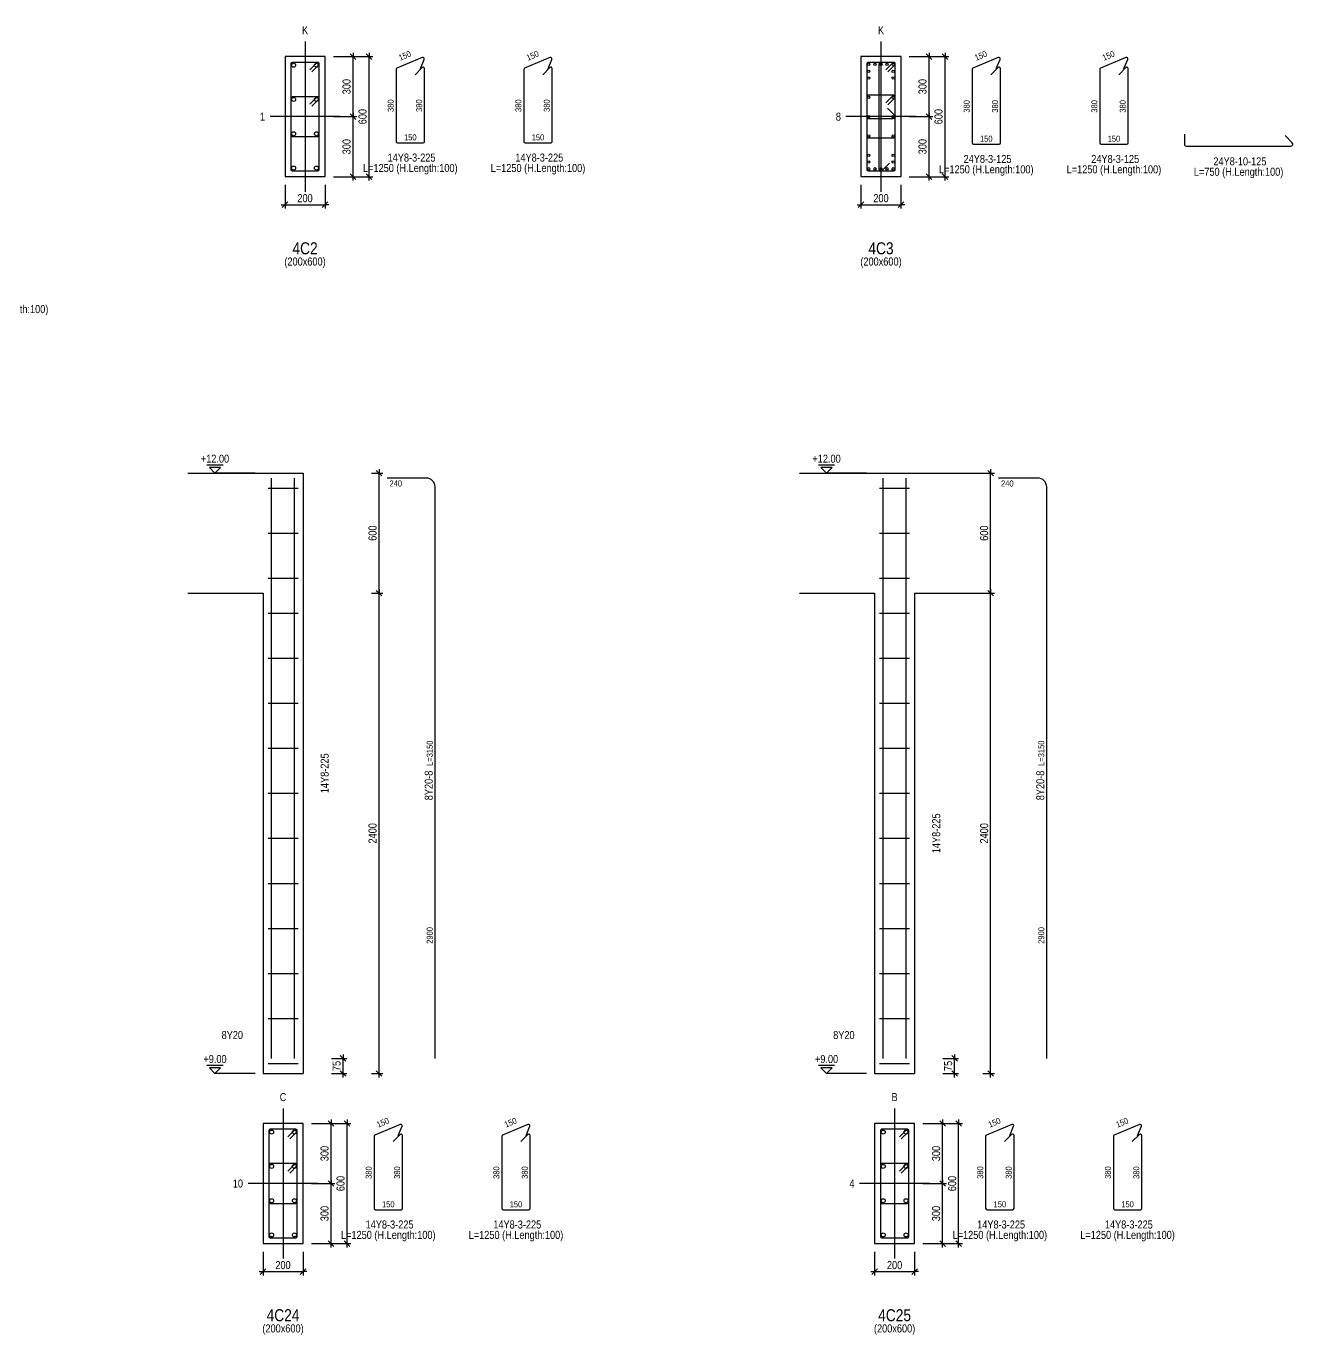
# Model space of a CAD drawing. Extents: x 0 to 206258, y -403073 to 0.
# Drawn here: x 76581 to 92407, y -155774 to -139426 of the extents above; entities that cross this region are included whole.
import ezdxf
from ezdxf.enums import TextEntityAlignment as Align
from ezdxf.lldxf.tags import DXFTag

# ---------------------------------------------------------------- set-up
doc = ezdxf.new("R2010")
doc.units = 0
doc.header["$LTSCALE"] = 1000
for name, color, linetype in [('Axis Line(Dir 1)', 8, 'CENTER2'), ('Axis Line(Dir 2)', 150, 'CENTER2'), ('Column Line(D)', 1, 'Continuous'), ('Dimension Line', 5, 'Continuous'), ('Dimension Text', 5, 'Continuous'), ('Link Line', 3, 'Continuous'), ('Rebar Label', 6, 'Continuous'), ('Rebar Length Text', 8, 'Continuous'), ('Rebar Line', 7, 'Continuous'), ('Top Rebar Label', 6, 'Continuous'), ('Top Rebar Length Text', 8, 'Continuous'), ('Top Rebar Line', 7, 'Continuous')]:
    doc.layers.add(name, color=color, linetype=linetype)
for name, color, linetype, true_color in [('Column Label(D)', 12, 'Continuous', 0xbd0000), ('Column Size Label (D)', 94, 'Continuous', 0x008100), ('Level Mark Line', 253, 'Continuous', 0x828282), ('Level Mark Text', 253, 'Continuous', 0x828282), ('Link Label', 94, 'Continuous', 0x008100), ('Link Length Text', 94, 'Continuous', 0x008100)]:
    doc.layers.add(name, color=color, linetype=linetype, true_color=true_color)
doc.styles.add('Column Label(D)', font='ARIALN.TTF', dxfattribs={"height": 150})
doc.styles.add('Column Size Label (D)', font='ARIALN.TTF', dxfattribs={"height": 100})
doc.styles.add('Dimension Text', font='ARIALN.TTF', dxfattribs={"height": 100})
doc.styles.add('Level Mark Text', font='ARIALN.TTF', dxfattribs={"height": 100})
doc.styles.add('Link Label', font='ARIALN.TTF', dxfattribs={"height": 100})
doc.styles.add('Link Length Text', font='ARIALN.TTF', dxfattribs={"height": 100})
doc.styles.add('Rebar Label', font='ARIALN.TTF', dxfattribs={"height": 100})
doc.styles.add('Rebar Length Text', font='ARIALN.TTF', dxfattribs={"height": 75})
doc.styles.add('Top Rebar Label', font='ARIALN.TTF', dxfattribs={"height": 100})
doc.styles.add('Top Rebar Length Text', font='ARIALN.TTF', dxfattribs={"height": 75})
tags = doc.linetypes.add('CENTER2', pattern=[1.125, 0.75, -0.125, 0.125, -0.125]).pattern_tags.tags
tags[10:11] = [DXFTag(74, 4), DXFTag(75, 0), DXFTag(340, '0'), DXFTag(46, 0.0), DXFTag(50, 0.0), DXFTag(44, 0.0), DXFTag(45, 0.0)]
tags[8:9] = [DXFTag(74, 4), DXFTag(75, 0), DXFTag(340, '0'), DXFTag(46, 0.0), DXFTag(50, 0.0), DXFTag(44, 0.0), DXFTag(45, 0.0)]
tags[6:7] = [DXFTag(74, 4), DXFTag(75, 0), DXFTag(340, '0'), DXFTag(46, 0.0), DXFTag(50, 0.0), DXFTag(44, 0.0), DXFTag(45, 0.0)]
tags[4:5] = [DXFTag(74, 4), DXFTag(75, 0), DXFTag(340, '0'), DXFTag(46, 0.0), DXFTag(50, 0.0), DXFTag(44, 0.0), DXFTag(45, 0.0)]
doc.dimstyles.new('COLUMNELV', dxfattribs={"dimtxt": 100, "dimasz": 30, "dimexe": 48.3, "dimexo": 103.5, "dimgap": 30, "dimtad": 1, "dimtoh": 1, "dimdec": 1, "dimlfac": 0.4, "dimdsep": 46, "dimtxsty": 'Dimension Text', "dimblk": 'PCDIM_TICK', "dimcen": 0.09, "dimclrd": 5, "dimclre": 5, "dimclrt": 5, "dimadec": 1, "dimazin": 0, "dimtp": 1, "dimtm": 1, "dimtfac": 1, "dimtdec": 4, "dimtofl": 0, "dimtmove": 0, "dimatfit": 3, "dimfxl": 1, "dimtolj": 1, "dimtzin": 0, "dimarcsym": 0})

# ---------------------------------------------------------------- blocks, each defined once
blk = doc.blocks.new('PCDIM_TICK')
at = {"layer": 'Dimension Line', "color": 0, "transparency": 33554687}
for p, q in [((1.15, 1.15), (-1.15, -1.15)), ((1.61, 0), (0, 0))]:
    blk.add_line(p, q, dxfattribs=at)
blk = doc.blocks.new('*U2352')
at = {"layer": 'Dimension Line', "color": 5, "true_color": 0x0000ff, "transparency": 16777216}
for p, q in [((79815, -141409), (79815, -141704)), ((80315, -141409), (80315, -141704)), ((79815, -141656), (80315, -141656))]:
    blk.add_line(p, q, dxfattribs=at)
at = {"layer": 'Dimension Line', "color": 5, "true_color": 0x0000ff, "transparency": 16777216, "xscale": 30, "yscale": 30, "rotation": 180.0000000000004}
blk.add_blockref('PCDIM_TICK', (79815, -141656), dxfattribs=at)
at = {"layer": 'Dimension Line', "color": 5, "true_color": 0x0000ff, "transparency": 16777216, "xscale": 30, "yscale": 30}
blk.add_blockref('PCDIM_TICK', (80315, -141656), dxfattribs=at)
at = {"layer": 'Dimension Line', "color": 5, "true_color": 0x0000ff, "transparency": 16777216, "insert": (80065, -141626), "char_height": 100, "width": 182.77, "attachment_point": 8, "style": 'Dimension Text'}
blk.add_mtext('200', dxfattribs=at)
blk = doc.blocks.new('*U2353')
at = {"layer": 'Dimension Line', "color": 5, "true_color": 0x0000ff, "transparency": 16777216}
for p, q in [((80419, -140556), (80714, -140556)), ((80665, -141306), (80665, -140556)), ((80419, -141306), (80714, -141306))]:
    blk.add_line(p, q, dxfattribs=at)
at = {"layer": 'Dimension Line', "color": 5, "true_color": 0x0000ff, "transparency": 16777216, "xscale": 30, "yscale": 30}
for p, rotation in [((80665, -140556), 89.99999999999447), ((80665, -141306), 269.9999999999834)]:
    blk.add_blockref('PCDIM_TICK', p, dxfattribs=dict(at, rotation=rotation))
at = {"layer": 'Dimension Line', "color": 5, "true_color": 0x0000ff, "transparency": 16777216, "insert": (80635, -140931), "char_height": 100, "width": 181.5, "attachment_point": 8, "rotation": 90, "style": 'Dimension Text'}
blk.add_mtext('300', dxfattribs=at)
blk = doc.blocks.new('*U2354')
at = {"layer": 'Dimension Line', "color": 5, "true_color": 0x0000ff, "transparency": 16777216}
for p, q in [((80419, -139806), (80714, -139806)), ((80665, -140556), (80665, -139806)), ((80419, -140556), (80714, -140556))]:
    blk.add_line(p, q, dxfattribs=at)
at = {"layer": 'Dimension Line', "color": 5, "true_color": 0x0000ff, "transparency": 16777216, "xscale": 30, "yscale": 30}
for p, rotation in [((80665, -139806), 89.99999999999447), ((80665, -140556), 269.9999999999834)]:
    blk.add_blockref('PCDIM_TICK', p, dxfattribs=dict(at, rotation=rotation))
at = {"layer": 'Dimension Line', "color": 5, "true_color": 0x0000ff, "transparency": 16777216, "insert": (80635, -140181), "char_height": 100, "width": 181.5, "attachment_point": 8, "rotation": 90, "style": 'Dimension Text'}
blk.add_mtext('300', dxfattribs=at)
blk = doc.blocks.new('*U2355')
at = {"layer": 'Dimension Line', "color": 5, "true_color": 0x0000ff, "transparency": 16777216}
for p, q in [((80419, -139806), (80914, -139806)), ((80865, -141306), (80865, -139806)), ((80419, -141306), (80914, -141306))]:
    blk.add_line(p, q, dxfattribs=at)
at = {"layer": 'Dimension Line', "color": 5, "true_color": 0x0000ff, "transparency": 16777216, "xscale": 30, "yscale": 30}
for p, rotation in [((80865, -139806), 89.99999999999447), ((80865, -141306), 269.9999999999834)]:
    blk.add_blockref('PCDIM_TICK', p, dxfattribs=dict(at, rotation=rotation))
at = {"layer": 'Dimension Line', "color": 5, "true_color": 0x0000ff, "transparency": 16777216, "insert": (80835, -140556), "char_height": 100, "width": 181.97, "attachment_point": 8, "rotation": 90, "style": 'Dimension Text'}
blk.add_mtext('600', dxfattribs=at)
blk = doc.blocks.new('*U2359')
at = {"layer": 'Dimension Line', "color": 5, "true_color": 0x0000ff, "transparency": 16777216}
for p, q in [((87011, -141409), (87011, -141704)), ((87511, -141409), (87511, -141704)), ((87011, -141656), (87511, -141656))]:
    blk.add_line(p, q, dxfattribs=at)
at = {"layer": 'Dimension Line', "color": 5, "true_color": 0x0000ff, "transparency": 16777216, "xscale": 30, "yscale": 30, "rotation": 180.0000000000004}
blk.add_blockref('PCDIM_TICK', (87011, -141656), dxfattribs=at)
at = {"layer": 'Dimension Line', "color": 5, "true_color": 0x0000ff, "transparency": 16777216, "xscale": 30, "yscale": 30}
blk.add_blockref('PCDIM_TICK', (87511, -141656), dxfattribs=at)
at = {"layer": 'Dimension Line', "color": 5, "true_color": 0x0000ff, "transparency": 16777216, "insert": (87261, -141626), "char_height": 100, "width": 182.77, "attachment_point": 8, "style": 'Dimension Text'}
blk.add_mtext('200', dxfattribs=at)
blk = doc.blocks.new('*U2360')
at = {"layer": 'Dimension Line', "color": 5, "true_color": 0x0000ff, "transparency": 16777216}
for p, q in [((87615, -140556), (87909, -140556)), ((87861, -141306), (87861, -140556)), ((87615, -141306), (87909, -141306))]:
    blk.add_line(p, q, dxfattribs=at)
at = {"layer": 'Dimension Line', "color": 5, "true_color": 0x0000ff, "transparency": 16777216, "xscale": 30, "yscale": 30}
for p, rotation in [((87861, -140556), 89.99999999999447), ((87861, -141306), 269.9999999999834)]:
    blk.add_blockref('PCDIM_TICK', p, dxfattribs=dict(at, rotation=rotation))
at = {"layer": 'Dimension Line', "color": 5, "true_color": 0x0000ff, "transparency": 16777216, "insert": (87831, -140931), "char_height": 100, "width": 181.5, "attachment_point": 8, "rotation": 90, "style": 'Dimension Text'}
blk.add_mtext('300', dxfattribs=at)
blk = doc.blocks.new('*U2361')
at = {"layer": 'Dimension Line', "color": 5, "true_color": 0x0000ff, "transparency": 16777216}
for p, q in [((87615, -139806), (87909, -139806)), ((87861, -140556), (87861, -139806)), ((87615, -140556), (87909, -140556))]:
    blk.add_line(p, q, dxfattribs=at)
at = {"layer": 'Dimension Line', "color": 5, "true_color": 0x0000ff, "transparency": 16777216, "xscale": 30, "yscale": 30}
for p, rotation in [((87861, -139806), 89.99999999999447), ((87861, -140556), 269.9999999999834)]:
    blk.add_blockref('PCDIM_TICK', p, dxfattribs=dict(at, rotation=rotation))
at = {"layer": 'Dimension Line', "color": 5, "true_color": 0x0000ff, "transparency": 16777216, "insert": (87831, -140181), "char_height": 100, "width": 181.5, "attachment_point": 8, "rotation": 90, "style": 'Dimension Text'}
blk.add_mtext('300', dxfattribs=at)
blk = doc.blocks.new('*U2362')
at = {"layer": 'Dimension Line', "color": 5, "true_color": 0x0000ff, "transparency": 16777216}
for p, q in [((87615, -139806), (88109, -139806)), ((88061, -141306), (88061, -139806)), ((87615, -141306), (88109, -141306))]:
    blk.add_line(p, q, dxfattribs=at)
at = {"layer": 'Dimension Line', "color": 5, "true_color": 0x0000ff, "transparency": 16777216, "xscale": 30, "yscale": 30}
for p, rotation in [((88061, -139806), 89.99999999999447), ((88061, -141306), 269.9999999999834)]:
    blk.add_blockref('PCDIM_TICK', p, dxfattribs=dict(at, rotation=rotation))
at = {"layer": 'Dimension Line', "color": 5, "true_color": 0x0000ff, "transparency": 16777216, "insert": (88031, -140556), "char_height": 100, "width": 181.97, "attachment_point": 8, "rotation": 90, "style": 'Dimension Text'}
blk.add_mtext('600', dxfattribs=at)
blk = doc.blocks.new('*U2487')
at = {"layer": 'Dimension Line', "color": 5, "true_color": 0x0000ff, "transparency": 16777216}
for p, q in [((80894, -146509), (81039, -146509)), ((80990, -152509), (80990, -146509)), ((80894, -152509), (81039, -152509))]:
    blk.add_line(p, q, dxfattribs=at)
at = {"layer": 'Dimension Line', "color": 5, "true_color": 0x0000ff, "transparency": 16777216, "xscale": 30, "yscale": 30}
for p, rotation in [((80990, -146509), 89.99999999999447), ((80990, -152509), 269.9999999999834)]:
    blk.add_blockref('PCDIM_TICK', p, dxfattribs=dict(at, rotation=rotation))
at = {"layer": 'Dimension Line', "color": 5, "true_color": 0x0000ff, "transparency": 16777216, "insert": (80960, -149509), "char_height": 100, "width": 247.25, "attachment_point": 8, "rotation": 90, "style": 'Dimension Text'}
blk.add_mtext('2400', dxfattribs=at)
blk = doc.blocks.new('*U2488')
at = {"layer": 'Dimension Line', "color": 5, "true_color": 0x0000ff, "transparency": 16777216}
for p, q in [((80894, -145009), (81039, -145009)), ((80990, -146509), (80990, -145009)), ((80894, -146509), (81039, -146509))]:
    blk.add_line(p, q, dxfattribs=at)
at = {"layer": 'Dimension Line', "color": 5, "true_color": 0x0000ff, "transparency": 16777216, "xscale": 30, "yscale": 30}
for p, rotation in [((80990, -145009), 89.99999999999447), ((80990, -146509), 269.9999999999834)]:
    blk.add_blockref('PCDIM_TICK', p, dxfattribs=dict(at, rotation=rotation))
at = {"layer": 'Dimension Line', "color": 5, "true_color": 0x0000ff, "transparency": 16777216, "insert": (80960, -145759), "char_height": 100, "width": 181.97, "attachment_point": 8, "rotation": 90, "style": 'Dimension Text'}
blk.add_mtext('600', dxfattribs=at)
blk = doc.blocks.new('*U2489')
at = {"layer": 'Dimension Line', "color": 5, "true_color": 0x0000ff, "transparency": 16777216}
for p, q in [((80394, -152321), (80589, -152321)), ((80540, -152509), (80540, -152321)), ((80394, -152509), (80589, -152509))]:
    blk.add_line(p, q, dxfattribs=at)
at = {"layer": 'Dimension Line', "color": 5, "true_color": 0x0000ff, "transparency": 16777216, "xscale": 30, "yscale": 30}
for p, rotation in [((80540, -152321), 89.99999999999447), ((80540, -152509), 269.9999999999834)]:
    blk.add_blockref('PCDIM_TICK', p, dxfattribs=dict(at, rotation=rotation))
at = {"layer": 'Dimension Line', "color": 5, "true_color": 0x0000ff, "transparency": 16777216, "insert": (80510, -152415), "char_height": 100, "width": 117.23, "attachment_point": 8, "rotation": 90, "style": 'Dimension Text'}
blk.add_mtext('75', dxfattribs=at)
blk = doc.blocks.new('*U2490')
at = {"layer": 'Dimension Line', "color": 5, "true_color": 0x0000ff, "transparency": 16777216}
for p, q in [((79540, -154737), (79540, -155032)), ((80040, -154737), (80040, -155032)), ((79540, -154984), (80040, -154984))]:
    blk.add_line(p, q, dxfattribs=at)
at = {"layer": 'Dimension Line', "color": 5, "true_color": 0x0000ff, "transparency": 16777216, "xscale": 30, "yscale": 30, "rotation": 180.0000000000004}
blk.add_blockref('PCDIM_TICK', (79540, -154984), dxfattribs=at)
at = {"layer": 'Dimension Line', "color": 5, "true_color": 0x0000ff, "transparency": 16777216, "xscale": 30, "yscale": 30}
blk.add_blockref('PCDIM_TICK', (80040, -154984), dxfattribs=at)
at = {"layer": 'Dimension Line', "color": 5, "true_color": 0x0000ff, "transparency": 16777216, "insert": (79790, -154954), "char_height": 100, "width": 182.77, "attachment_point": 8, "style": 'Dimension Text'}
blk.add_mtext('200', dxfattribs=at)
blk = doc.blocks.new('*U2491')
at = {"layer": 'Dimension Line', "color": 5, "true_color": 0x0000ff, "transparency": 16777216}
for p, q in [((80144, -153884), (80439, -153884)), ((80390, -154634), (80390, -153884)), ((80144, -154634), (80439, -154634))]:
    blk.add_line(p, q, dxfattribs=at)
at = {"layer": 'Dimension Line', "color": 5, "true_color": 0x0000ff, "transparency": 16777216, "xscale": 30, "yscale": 30}
for p, rotation in [((80390, -153884), 89.99999999999447), ((80390, -154634), 269.9999999999834)]:
    blk.add_blockref('PCDIM_TICK', p, dxfattribs=dict(at, rotation=rotation))
at = {"layer": 'Dimension Line', "color": 5, "true_color": 0x0000ff, "transparency": 16777216, "insert": (80360, -154259), "char_height": 100, "width": 181.5, "attachment_point": 8, "rotation": 90, "style": 'Dimension Text'}
blk.add_mtext('300', dxfattribs=at)
blk = doc.blocks.new('*U2492')
at = {"layer": 'Dimension Line', "color": 5, "true_color": 0x0000ff, "transparency": 16777216}
for p, q in [((80144, -153134), (80439, -153134)), ((80390, -153884), (80390, -153134)), ((80144, -153884), (80439, -153884))]:
    blk.add_line(p, q, dxfattribs=at)
at = {"layer": 'Dimension Line', "color": 5, "true_color": 0x0000ff, "transparency": 16777216, "xscale": 30, "yscale": 30}
for p, rotation in [((80390, -153134), 89.99999999999447), ((80390, -153884), 269.9999999999834)]:
    blk.add_blockref('PCDIM_TICK', p, dxfattribs=dict(at, rotation=rotation))
at = {"layer": 'Dimension Line', "color": 5, "true_color": 0x0000ff, "transparency": 16777216, "insert": (80360, -153509), "char_height": 100, "width": 181.5, "attachment_point": 8, "rotation": 90, "style": 'Dimension Text'}
blk.add_mtext('300', dxfattribs=at)
blk = doc.blocks.new('*U2493')
at = {"layer": 'Dimension Line', "color": 5, "true_color": 0x0000ff, "transparency": 16777216}
for p, q in [((80144, -153134), (80639, -153134)), ((80590, -154634), (80590, -153134)), ((80144, -154634), (80639, -154634))]:
    blk.add_line(p, q, dxfattribs=at)
at = {"layer": 'Dimension Line', "color": 5, "true_color": 0x0000ff, "transparency": 16777216, "xscale": 30, "yscale": 30}
for p, rotation in [((80590, -153134), 89.99999999999447), ((80590, -154634), 269.9999999999834)]:
    blk.add_blockref('PCDIM_TICK', p, dxfattribs=dict(at, rotation=rotation))
at = {"layer": 'Dimension Line', "color": 5, "true_color": 0x0000ff, "transparency": 16777216, "insert": (80560, -153884), "char_height": 100, "width": 181.97, "attachment_point": 8, "rotation": 90, "style": 'Dimension Text'}
blk.add_mtext('600', dxfattribs=at)
blk = doc.blocks.new('*U2494')
at = {"layer": 'Dimension Line', "color": 5, "true_color": 0x0000ff, "transparency": 16777216}
for p, q in [((88535, -146509), (88679, -146509)), ((88631, -152509), (88631, -146509)), ((88535, -152509), (88679, -152509))]:
    blk.add_line(p, q, dxfattribs=at)
at = {"layer": 'Dimension Line', "color": 5, "true_color": 0x0000ff, "transparency": 16777216, "xscale": 30, "yscale": 30}
for p, rotation in [((88631, -146509), 89.99999999999447), ((88631, -152509), 269.9999999999834)]:
    blk.add_blockref('PCDIM_TICK', p, dxfattribs=dict(at, rotation=rotation))
at = {"layer": 'Dimension Line', "color": 5, "true_color": 0x0000ff, "transparency": 16777216, "insert": (88601, -149509), "char_height": 100, "width": 247.25, "attachment_point": 8, "rotation": 90, "style": 'Dimension Text'}
blk.add_mtext('2400', dxfattribs=at)
blk = doc.blocks.new('*U2495')
at = {"layer": 'Dimension Line', "color": 5, "true_color": 0x0000ff, "transparency": 16777216}
for p, q in [((88535, -145009), (88679, -145009)), ((88631, -146509), (88631, -145009)), ((88535, -146509), (88679, -146509))]:
    blk.add_line(p, q, dxfattribs=at)
at = {"layer": 'Dimension Line', "color": 5, "true_color": 0x0000ff, "transparency": 16777216, "xscale": 30, "yscale": 30}
for p, rotation in [((88631, -145009), 89.99999999999447), ((88631, -146509), 269.9999999999834)]:
    blk.add_blockref('PCDIM_TICK', p, dxfattribs=dict(at, rotation=rotation))
at = {"layer": 'Dimension Line', "color": 5, "true_color": 0x0000ff, "transparency": 16777216, "insert": (88601, -145759), "char_height": 100, "width": 181.97, "attachment_point": 8, "rotation": 90, "style": 'Dimension Text'}
blk.add_mtext('600', dxfattribs=at)
blk = doc.blocks.new('*U2496')
at = {"layer": 'Dimension Line', "color": 5, "true_color": 0x0000ff, "transparency": 16777216}
for p, q in [((88035, -152321), (88229, -152321)), ((88181, -152509), (88181, -152321)), ((88035, -152509), (88229, -152509))]:
    blk.add_line(p, q, dxfattribs=at)
at = {"layer": 'Dimension Line', "color": 5, "true_color": 0x0000ff, "transparency": 16777216, "xscale": 30, "yscale": 30}
for p, rotation in [((88181, -152321), 89.99999999999447), ((88181, -152509), 269.9999999999834)]:
    blk.add_blockref('PCDIM_TICK', p, dxfattribs=dict(at, rotation=rotation))
at = {"layer": 'Dimension Line', "color": 5, "true_color": 0x0000ff, "transparency": 16777216, "insert": (88151, -152415), "char_height": 100, "width": 117.23, "attachment_point": 8, "rotation": 90, "style": 'Dimension Text'}
blk.add_mtext('75', dxfattribs=at)
blk = doc.blocks.new('*U2497')
at = {"layer": 'Dimension Line', "color": 5, "true_color": 0x0000ff, "transparency": 16777216}
for p, q in [((87181, -154737), (87181, -155032)), ((87681, -154737), (87681, -155032)), ((87181, -154984), (87681, -154984))]:
    blk.add_line(p, q, dxfattribs=at)
at = {"layer": 'Dimension Line', "color": 5, "true_color": 0x0000ff, "transparency": 16777216, "xscale": 30, "yscale": 30, "rotation": 180.0000000000004}
blk.add_blockref('PCDIM_TICK', (87181, -154984), dxfattribs=at)
at = {"layer": 'Dimension Line', "color": 5, "true_color": 0x0000ff, "transparency": 16777216, "xscale": 30, "yscale": 30}
blk.add_blockref('PCDIM_TICK', (87681, -154984), dxfattribs=at)
at = {"layer": 'Dimension Line', "color": 5, "true_color": 0x0000ff, "transparency": 16777216, "insert": (87431, -154954), "char_height": 100, "width": 182.77, "attachment_point": 8, "style": 'Dimension Text'}
blk.add_mtext('200', dxfattribs=at)
blk = doc.blocks.new('*U2498')
at = {"layer": 'Dimension Line', "color": 5, "true_color": 0x0000ff, "transparency": 16777216}
for p, q in [((87785, -153884), (88079, -153884)), ((88031, -154634), (88031, -153884)), ((87785, -154634), (88079, -154634))]:
    blk.add_line(p, q, dxfattribs=at)
at = {"layer": 'Dimension Line', "color": 5, "true_color": 0x0000ff, "transparency": 16777216, "xscale": 30, "yscale": 30}
for p, rotation in [((88031, -153884), 89.99999999999447), ((88031, -154634), 269.9999999999834)]:
    blk.add_blockref('PCDIM_TICK', p, dxfattribs=dict(at, rotation=rotation))
at = {"layer": 'Dimension Line', "color": 5, "true_color": 0x0000ff, "transparency": 16777216, "insert": (88001, -154259), "char_height": 100, "width": 181.5, "attachment_point": 8, "rotation": 90, "style": 'Dimension Text'}
blk.add_mtext('300', dxfattribs=at)
blk = doc.blocks.new('*U2499')
at = {"layer": 'Dimension Line', "color": 5, "true_color": 0x0000ff, "transparency": 16777216}
for p, q in [((87785, -153134), (88079, -153134)), ((88031, -153884), (88031, -153134)), ((87785, -153884), (88079, -153884))]:
    blk.add_line(p, q, dxfattribs=at)
at = {"layer": 'Dimension Line', "color": 5, "true_color": 0x0000ff, "transparency": 16777216, "xscale": 30, "yscale": 30}
for p, rotation in [((88031, -153134), 89.99999999999447), ((88031, -153884), 269.9999999999834)]:
    blk.add_blockref('PCDIM_TICK', p, dxfattribs=dict(at, rotation=rotation))
at = {"layer": 'Dimension Line', "color": 5, "true_color": 0x0000ff, "transparency": 16777216, "insert": (88001, -153509), "char_height": 100, "width": 181.5, "attachment_point": 8, "rotation": 90, "style": 'Dimension Text'}
blk.add_mtext('300', dxfattribs=at)
blk = doc.blocks.new('*U2500')
at = {"layer": 'Dimension Line', "color": 5, "true_color": 0x0000ff, "transparency": 16777216}
for p, q in [((87785, -153134), (88279, -153134)), ((88231, -154634), (88231, -153134)), ((87785, -154634), (88279, -154634))]:
    blk.add_line(p, q, dxfattribs=at)
at = {"layer": 'Dimension Line', "color": 5, "true_color": 0x0000ff, "transparency": 16777216, "xscale": 30, "yscale": 30}
for p, rotation in [((88231, -153134), 89.99999999999447), ((88231, -154634), 269.9999999999834)]:
    blk.add_blockref('PCDIM_TICK', p, dxfattribs=dict(at, rotation=rotation))
at = {"layer": 'Dimension Line', "color": 5, "true_color": 0x0000ff, "transparency": 16777216, "insert": (88201, -153884), "char_height": 100, "width": 181.97, "attachment_point": 8, "rotation": 90, "style": 'Dimension Text'}
blk.add_mtext('600', dxfattribs=at)

msp = doc.modelspace()

# ---------------------------------------------------------------- linework, layer by layer
at = {"layer": 'Axis Line(Dir 1)', "transparency": 33554687}
for points in [[(80502.753, -140555.753), (79627.753, -140555.753)], [(87698.638, -140555.753), (86823.638, -140555.753)], [(80227.753, -153883.768), (79352.753, -153883.768)], [(87868.638, -153883.768), (86993.638, -153883.768)]]:
    msp.add_lwpolyline(points, dxfattribs=at)
at = {"layer": 'Axis Line(Dir 2)', "transparency": 33554687}
for points in [[(80065.253, -139618.253), (80065.253, -141493.253)], [(87261.138, -139618.253), (87261.138, -141493.253)], [(79790.253, -152946.268), (79790.253, -154821.268)], [(87431.138, -152946.268), (87431.138, -154821.268)]]:
    msp.add_lwpolyline(points, dxfattribs=at)
at = {"layer": 'Column Line(D)', "transparency": 33554687}
for points in [[(79815.253, -141305.753), (80315.253, -141305.753), (80315.253, -139805.753), (79815.253, -139805.753)], [(87011.138, -141305.753), (87511.138, -141305.753), (87511.138, -139805.753), (87011.138, -139805.753)], [(79540.253, -154633.768), (80040.253, -154633.768), (80040.253, -153133.768), (79540.253, -153133.768)], [(87181.138, -154633.768), (87681.138, -154633.768), (87681.138, -153133.768), (87181.138, -153133.768)]]:
    msp.add_lwpolyline(points, close=True, dxfattribs=at)
for points in [[(78602.753, -145008.768), (79540.253, -145008.768)], [(79540.253, -145008.768), (80040.253, -145008.768)], [(80040.253, -145008.768), (80040.253, -152508.768)], [(86243.638, -145008.768), (87181.138, -145008.768)], [(87181.138, -145008.768), (87681.138, -145008.768)], [(87681.138, -145008.768), (88618.638, -145008.768)], [(78602.753, -146508.768), (79540.253, -146508.768)], [(79540.253, -146508.768), (79540.253, -152508.768)], [(86243.638, -146508.768), (87181.138, -146508.768)], [(87181.138, -146508.768), (87181.138, -152508.768)], [(87681.138, -146508.768), (88618.638, -146508.768)], [(87681.138, -146508.768), (87681.138, -152508.768)], [(79540.253, -152508.768), (80040.253, -152508.768)], [(87181.138, -152508.768), (87681.138, -152508.768)]]:
    msp.add_lwpolyline(points, dxfattribs=at)
at = {"layer": 'Level Mark Line', "transparency": 33554687}
for points in [[(79040.253, -144908.768), (78840.253, -144908.768)], [(78940.253, -145008.768), (79010.964, -144938.058), (78869.543, -144938.058), (78940.253, -145008.768)], [(86681.138, -144908.768), (86481.138, -144908.768)], [(86581.138, -145008.768), (86651.849, -144938.058), (86510.427, -144938.058), (86581.138, -145008.768)], [(79440.253, -145008.768), (78940.253, -145008.768)], [(87081.138, -145008.768), (86581.138, -145008.768)], [(79040.253, -152408.768), (78840.253, -152408.768)], [(78940.253, -152508.768), (79010.964, -152438.058), (78869.543, -152438.058), (78940.253, -152508.768)], [(79440.253, -152508.768), (78940.253, -152508.768)], [(86681.138, -152408.768), (86481.138, -152408.768)], [(86581.138, -152508.768), (86651.849, -152438.058), (86510.427, -152438.058), (86581.138, -152508.768)], [(87081.138, -152508.768), (86581.138, -152508.768)]]:
    msp.add_lwpolyline(points, dxfattribs=at)
at = {"layer": 'Link Line', "transparency": 33554687}
for p, q in [((79602.753, -145196.268), (79977.753, -145196.268)), ((87243.638, -145196.268), (87618.638, -145196.268)), ((79602.753, -145758.768), (79977.753, -145758.768)), ((87243.638, -145758.768), (87618.638, -145758.768)), ((79602.753, -146321.268), (79977.753, -146321.268)), ((87243.638, -146321.268), (87618.638, -146321.268)), ((79602.753, -146758.768), (79977.753, -146758.768)), ((87243.638, -146758.768), (87618.638, -146758.768)), ((79602.753, -147321.268), (79977.753, -147321.268)), ((87243.638, -147321.268), (87618.638, -147321.268)), ((79602.753, -147883.768), (79977.753, -147883.768)), ((87243.638, -147883.768), (87618.638, -147883.768)), ((79602.753, -148446.268), (79977.753, -148446.268)), ((87243.638, -148446.268), (87618.638, -148446.268)), ((79602.753, -149008.768), (79977.753, -149008.768)), ((87243.638, -149008.768), (87618.638, -149008.768)), ((79602.753, -149571.268), (79977.753, -149571.268)), ((87243.638, -149571.268), (87618.638, -149571.268)), ((79602.753, -150133.768), (79977.753, -150133.768)), ((87243.638, -150133.768), (87618.638, -150133.768)), ((79602.753, -150696.268), (79977.753, -150696.268)), ((87243.638, -150696.268), (87618.638, -150696.268)), ((79602.753, -151258.768), (79977.753, -151258.768)), ((87243.638, -151258.768), (87618.638, -151258.768)), ((79602.753, -151821.268), (79977.753, -151821.268)), ((87243.638, -151821.268), (87618.638, -151821.268)), ((79602.753, -152383.768), (79977.753, -152383.768)), ((87243.638, -152383.768), (87618.638, -152383.768))]:
    msp.add_line(p, q, dxfattribs=at)
for points in [[(80149.239, -139996.516), (80237.628, -139908.127, 0.668178638), (80225.253, -139878.253), (79905.253, -139878.253, 0.414213562), (79887.753, -139895.753), (79887.753, -140787.419, 0.414213562), (79905.253, -140804.919), (80225.253, -140804.919, 0.414213562), (80242.753, -140787.419), (80242.753, -139895.753, 0.668178638), (80212.879, -139883.378), (80124.491, -139971.767)], [(81505.77, -139956.104), (81552.786, -139840.283, 0.668178638), (81529.76, -139817.581), (81213.442, -139951.236, 0.301414294), (81202.753, -139967.357), (81202.753, -140864.919, 0.414213562), (81220.253, -140882.419), (81540.253, -140882.419, 0.414213562), (81557.753, -140864.919), (81557.753, -139955.753, 0.668178638), (81527.879, -139943.378), (81439.491, -140031.767)], [(83101.36, -139956.104), (83148.376, -139840.284, 0.668178638), (83125.35, -139817.581), (82809.032, -139951.237, 0.301414294), (82798.343, -139967.357), (82798.343, -140864.92, 0.414213562), (82815.843, -140882.42), (83135.843, -140882.42, 0.414213562), (83153.343, -140864.92), (83153.343, -139955.753, 0.668178638), (83123.469, -139943.379), (83035.08, -140031.767)], [(87345.124, -139996.516), (87433.512, -139908.127, 0.668178638), (87421.138, -139878.253), (87101.138, -139878.253, 0.414213562), (87083.638, -139895.753), (87083.638, -140804.503, 0.414213562), (87101.138, -140822.003), (87421.138, -140822.003, 0.414213562), (87438.638, -140804.503), (87438.638, -139895.753, 0.668178638), (87408.764, -139883.378), (87320.375, -139971.767)], [(88701.655, -139956.104), (88748.671, -139840.283, 0.668178638), (88725.645, -139817.581), (88409.327, -139951.236, 0.301414294), (88398.638, -139967.357), (88398.638, -140882.003, 0.414213562), (88416.138, -140899.503), (88736.138, -140899.503, 0.414213562), (88753.638, -140882.003), (88753.638, -139955.753, 0.668178638), (88723.764, -139943.378), (88635.375, -140031.767)], [(90297.245, -139956.104), (90344.261, -139840.283, 0.668178638), (90321.235, -139817.581), (90004.917, -139951.236, 0.301414294), (89994.228, -139967.357), (89994.228, -140882.003, 0.414213562), (90011.728, -140899.503), (90331.728, -140899.503, 0.414213562), (90349.228, -140882.003), (90349.228, -139955.753, 0.668178638), (90319.354, -139943.378), (90230.965, -140031.767)], [(80149.239, -140424.849), (80237.628, -140336.461, 0.668178638), (80225.253, -140306.586), (79905.253, -140306.586, 0.414213562), (79887.753, -140324.086), (79887.753, -141215.753, 0.414213562), (79905.253, -141233.253), (80225.253, -141233.253, 0.414213562), (80242.753, -141215.753), (80242.753, -140324.086, 0.668178638), (80212.879, -140311.712), (80124.491, -140400.1)], [(87345.124, -140407.766), (87433.512, -140319.377, 0.668178638), (87421.138, -140289.503), (87101.138, -140289.503, 0.414213562), (87083.638, -140307.003), (87083.638, -141215.753, 0.414213562), (87101.138, -141233.253), (87421.138, -141233.253, 0.414213562), (87438.638, -141215.753), (87438.638, -140307.003, 0.668178638), (87408.764, -140294.628), (87320.375, -140383.017)], [(81230.77, -153284.119), (81277.786, -153168.299, 0.668178638), (81254.76, -153145.596), (80938.442, -153279.252, 0.301414294), (80927.753, -153295.372), (80927.753, -154192.935, 0.414213562), (80945.253, -154210.435), (81265.253, -154210.435, 0.414213562), (81282.753, -154192.935), (81282.753, -153283.768, 0.668178638), (81252.879, -153271.394), (81164.491, -153359.782)], [(82826.36, -153284.12), (82873.376, -153168.299, 0.668178638), (82850.35, -153145.597), (82534.032, -153279.252, 0.301414294), (82523.343, -153295.372), (82523.343, -154192.935, 0.414213562), (82540.843, -154210.435), (82860.843, -154210.435, 0.414213562), (82878.343, -154192.935), (82878.343, -153283.769, 0.668178638), (82848.469, -153271.394), (82760.08, -153359.783)], [(88871.655, -153284.119), (88918.671, -153168.299, 0.668178638), (88895.645, -153145.596), (88579.327, -153279.252, 0.301414294), (88568.638, -153295.372), (88568.638, -154192.935, 0.414213562), (88586.138, -154210.435), (88906.138, -154210.435, 0.414213562), (88923.638, -154192.935), (88923.638, -153283.768, 0.668178638), (88893.764, -153271.394), (88805.375, -153359.782)], [(90467.245, -153284.12), (90514.261, -153168.299, 0.668178638), (90491.235, -153145.597), (90174.917, -153279.252, 0.301414294), (90164.228, -153295.372), (90164.228, -154192.935, 0.414213562), (90181.728, -154210.435), (90501.728, -154210.435, 0.414213562), (90519.228, -154192.935), (90519.228, -153283.769, 0.668178638), (90489.354, -153271.394), (90400.965, -153359.783)], [(79874.239, -153324.531), (79962.628, -153236.143, 0.668178638), (79950.253, -153206.268), (79630.253, -153206.268, 0.414213562), (79612.753, -153223.768), (79612.753, -154115.435, 0.414213562), (79630.253, -154132.935), (79950.253, -154132.935, 0.414213562), (79967.753, -154115.435), (79967.753, -153223.768, 0.668178638), (79937.879, -153211.394), (79849.491, -153299.782)], [(87515.124, -153324.531), (87603.512, -153236.143, 0.668178638), (87591.138, -153206.268), (87271.138, -153206.268, 0.414213562), (87253.638, -153223.768), (87253.638, -154115.435, 0.414213562), (87271.138, -154132.935), (87591.138, -154132.935, 0.414213562), (87608.638, -154115.435), (87608.638, -153223.768, 0.668178638), (87578.764, -153211.394), (87490.375, -153299.782)], [(79874.239, -153752.864), (79962.628, -153664.476, 0.668178638), (79950.253, -153634.602), (79630.253, -153634.602, 0.414213562), (79612.753, -153652.102), (79612.753, -154543.768, 0.414213562), (79630.253, -154561.268), (79950.253, -154561.268, 0.414213562), (79967.753, -154543.768), (79967.753, -153652.102, 0.668178638), (79937.879, -153639.727), (79849.491, -153728.116)], [(87515.124, -153752.864), (87603.512, -153664.476, 0.668178638), (87591.138, -153634.602), (87271.138, -153634.602, 0.414213562), (87253.638, -153652.102), (87253.638, -154543.768, 0.414213562), (87271.138, -154561.268), (87591.138, -154561.268, 0.414213562), (87608.638, -154543.768), (87608.638, -153652.102, 0.668178638), (87578.764, -153639.727), (87490.375, -153728.116)]]:
    msp.add_lwpolyline(points, format="xyb", dxfattribs=at)
at = {"layer": 'Rebar Line', "transparency": 33554687}
for centre, radius in [((79922.753, -139913.253), 25), ((80207.753, -139913.253), 25), ((87108.638, -139903.253), 15), ((87184.888, -139903.253), 15), ((87261.138, -139903.253), 15), ((87337.388, -139903.253), 15), ((87413.638, -139903.253), 15), ((87108.638, -139988.253), 15), ((87108.638, -140073.253), 15), ((87413.638, -139988.253), 15), ((87413.638, -140073.253), 15), ((79922.753, -140341.586), 25), ((80207.753, -140341.586), 25), ((87108.638, -140314.503), 15), ((87413.638, -140314.503), 15), ((87108.638, -140555.753), 15), ((87413.638, -140555.753), 15), ((79922.753, -140769.919), 25), ((80207.753, -140769.919), 25), ((87108.638, -140797.003), 15), ((87413.638, -140797.003), 15), ((87108.638, -141038.253), 15), ((87413.638, -141038.253), 15), ((79922.753, -141198.253), 25), ((80207.753, -141198.253), 25), ((87108.638, -141123.253), 15), ((87108.638, -141208.253), 15), ((87184.888, -141208.253), 15), ((87261.138, -141208.253), 15), ((87337.388, -141208.253), 15), ((87413.638, -141123.253), 15), ((87413.638, -141208.253), 15), ((79647.753, -153241.268), 25), ((79932.753, -153241.268), 25), ((87288.638, -153241.268), 25), ((87573.638, -153241.268), 25), ((79647.753, -153669.602), 25), ((79932.753, -153669.602), 25), ((87288.638, -153669.602), 25), ((87573.638, -153669.602), 25), ((79647.753, -154097.935), 25), ((79932.753, -154097.935), 25), ((87288.638, -154097.935), 25), ((87573.638, -154097.935), 25), ((79647.753, -154526.268), 25), ((79932.753, -154526.268), 25), ((87288.638, -154526.268), 25), ((87573.638, -154526.268), 25)]:
    msp.add_circle(centre, radius, dxfattribs=at)
at = {"layer": 'Top Rebar Line', "transparency": 33554687}
for points in [[(87386.138, -139878.253), (87261.138, -139878.253, 0.414213562), (87236.138, -139903.253), (87236.138, -141208.253, 0.668178638), (87278.816, -141225.93), (87367.204, -141137.542)], [(87083.638, -140430.753), (87083.638, -140555.753, 0.414213562), (87108.638, -140580.753), (87413.638, -140580.753, 0.668178638), (87431.316, -140538.075), (87342.927, -140449.687)], [(91051.634, -140774.503), (91051.634, -140899.503, 0.414213562), (91076.634, -140924.503), (92381.634, -140924.503, 0.668178638), (92399.312, -140881.825), (92310.923, -140793.437)], [(81690.253, -152321.268), (81690.253, -145181.224, 0.414213562), (81580.298, -145071.268), (81090.253, -145071.268)], [(89331.138, -152321.268), (89331.138, -145181.224, 0.414213562), (89221.182, -145071.268), (88731.138, -145071.268)]]:
    msp.add_lwpolyline(points, format="xyb", dxfattribs=at)
for points in [[(79647.753, -152321.268), (79647.753, -145071.268)], [(79932.753, -152321.268), (79932.753, -145071.268)], [(87288.638, -152321.268), (87288.638, -145071.268)], [(87573.638, -152321.268), (87573.638, -145071.268)]]:
    msp.add_lwpolyline(points, dxfattribs=at)

# ---------------------------------------------------------------- texts
at = {"layer": 'Column Label(D)', "transparency": 33554687, "style": 'Column Label(D)'}
for s, p in [('4C2', (80065.253, -142125.753)), ('4C3', (87261.138, -142125.753)), ('4C24', (79790.253, -155453.768)), ('4C25', (87431.138, -155453.768))]:
    msp.add_text(s, height=150, dxfattribs=at).set_placement(p, align=Align.TOP_CENTER)
at = {"layer": 'Column Size Label (D)', "transparency": 33554687, "style": 'Column Size Label (D)'}
for p in [(80065.253, -142315.753), (87261.138, -142315.753), (79790.253, -155643.768), (87431.138, -155643.768)]:
    msp.add_text('(200x600)', height=100, dxfattribs=at).set_placement(p, align=Align.TOP_CENTER)
at = {"layer": 'Dimension Text', "transparency": 33554687, "style": 'Dimension Text'}
for s, p in [('K', (80065.253, -139555.753)), ('K', (87261.138, -139555.753)), ('C', (79790.253, -152883.768)), ('B', (87431.138, -152883.768))]:
    msp.add_text(s, height=100, dxfattribs=at).set_placement(p, align=Align.BOTTOM_CENTER)
for s, p in [('1', (79565.253, -140555.753)), ('8', (86761.138, -140555.753)), ('10', (79290.253, -153883.768)), ('4', (86931.138, -153883.768))]:
    msp.add_text(s, height=100, dxfattribs=at).set_placement(p, align=Align.MIDDLE_RIGHT)
at = {"layer": 'Level Mark Text', "transparency": 33554687, "style": 'Level Mark Text'}
for s, p in [('+12.00', (78940.253, -144908.768)), ('+12.00', (86581.138, -144908.768)), ('+9.00', (78940.253, -152408.768)), ('+9.00', (86581.138, -152408.768))]:
    msp.add_text(s, height=100, dxfattribs=at).set_placement(p, align=Align.BOTTOM_CENTER)
at = {"layer": 'Link Label', "transparency": 33554687, "style": 'Link Label'}
for s, p in [(' 14Y8-3-225', (81380.253, -141117.419)), (' 14Y8-3-225', (82975.843, -141117.42)), (' 24Y8-3-125', (88576.138, -141134.503)), (' 24Y8-3-125', (90171.728, -141134.503)), (' 24Y8-10-125', (91729.134, -141164.503)), (' 14Y8-3-225', (81105.253, -154445.435)), (' 14Y8-3-225', (82700.843, -154445.435)), (' 14Y8-3-225', (88746.138, -154445.435)), (' 14Y8-3-225', (90341.728, -154445.435))]:
    msp.add_text(s, height=100, dxfattribs=at).set_placement(p, align=Align.CENTER)
at = {"layer": 'Link Length Text', "transparency": 33554687, "style": 'Link Length Text'}
for s, p in [('L=1250 (H.Length:100)', (81380.253, -141247.419)), ('L=1250 (H.Length:100)', (82975.843, -141247.42)), ('L=1250 (H.Length:100)', (88576.138, -141264.503)), ('L=1250 (H.Length:100)', (90171.728, -141264.503)), ('L=750 (H.Length:100)', (91729.134, -141294.503)), ('L=1250 (H.Length:100)', (76267.458, -143009.92)), ('L=1250 (H.Length:100)', (81105.253, -154575.435)), ('L=1250 (H.Length:100)', (82700.843, -154575.435)), ('L=1250 (H.Length:100)', (88746.138, -154575.435)), ('L=1250 (H.Length:100)', (90341.728, -154575.435))]:
    msp.add_text(s, height=100, dxfattribs=at).set_placement(p, align=Align.CENTER)
at = {"layer": 'Rebar Label', "transparency": 33554687, "style": 'Rebar Label'}
for p in [(80390.253, -148758.768), (88031.138, -149508.768)]:
    msp.add_text('14Y8-225', height=100, rotation=90, dxfattribs=at).set_placement(p, align=Align.BOTTOM_CENTER)
at = {"layer": 'Rebar Length Text', "transparency": 33554687, "style": 'Rebar Length Text'}
for s, rotation, p in [('150', 22.9057699, (81326.474, -139828.476)), ('150', 22.9057699, (82922.064, -139828.477)), ('150', 22.9057699, (88522.359, -139828.476)), ('150', 22.9057699, (90117.949, -139828.476)), ('380', 90, (81172.753, -140419.086)), ('380', 90, (81527.753, -140419.086)), ('380', 90, (82768.343, -140419.086)), ('380', 90, (83123.343, -140419.086)), ('380', 90, (88368.638, -140427.628)), ('380', 90, (88723.638, -140427.628)), ('380', 90, (89964.228, -140427.628)), ('380', 90, (90319.228, -140427.628)), ('150', 22.9057699, (81051.474, -153156.492)), ('150', 22.9057699, (82647.064, -153156.492)), ('150', 22.9057699, (88692.359, -153156.492)), ('150', 22.9057699, (90287.949, -153156.492)), ('380', 90, (80897.753, -153747.102)), ('380', 90, (81252.753, -153747.102)), ('380', 90, (82493.343, -153747.102)), ('380', 90, (82848.343, -153747.102)), ('380', 90, (88538.638, -153747.102)), ('380', 90, (88893.638, -153747.102)), ('380', 90, (90134.228, -153747.102)), ('380', 90, (90489.228, -153747.102))]:
    msp.add_text(s, height=75, rotation=rotation, dxfattribs=at).set_placement(p, align=Align.CENTER)
for p in [(81380.253, -140852.419), (82975.843, -140852.42), (88576.138, -140869.503), (90171.728, -140869.503), (81105.253, -154180.435), (82700.843, -154180.435), (88746.138, -154180.435), (90341.728, -154180.435)]:
    msp.add_text('150', height=75, dxfattribs=at).set_placement(p, align=Align.CENTER)
at = {"layer": 'Top Rebar Label', "transparency": 33554687, "style": 'Top Rebar Label'}
for p in [(81660.253, -148726.268), (89301.138, -148726.268)]:
    msp.add_text(' 8Y20-8', height=100, rotation=90, dxfattribs=at).set_placement(p, align=Align.RIGHT)
for p in [(79290.253, -152108.768), (86931.138, -152108.768)]:
    msp.add_text(' 8Y20', height=100, dxfattribs=at).set_placement(p, align=Align.BOTTOM_RIGHT)
at = {"layer": 'Top Rebar Length Text', "transparency": 33554687, "style": 'Top Rebar Length Text'}
for p in [(81120.253, -145101.268), (88761.138, -145101.268)]:
    msp.add_text('240', height=75, dxfattribs=at).set_placement(p, align=Align.TOP_LEFT)
for s, p in [('L=3150', (81660.253, -148666.268)), ('L=3150', (89301.138, -148666.268)), ('2900', (81660.253, -150888.947)), ('2900', (89301.138, -150888.947))]:
    msp.add_text(s, height=75, rotation=90, dxfattribs=at).set_placement(p)

# ---------------------------------------------------------------- dimensions: what is measured, and where the dimension line sits
at = {"layer": 'Dimension Line', "transparency": 33554687}
for p1, p2, distance, picture, middle in [((80315.253, -140555.753), (80315.253, -139805.753), -350, '*U2354', (80665.253, -140180.753)), ((80315.253, -141305.753), (80315.253, -139805.753), -550, '*U2355', (80865.253, -140555.753)), ((87511.138, -140555.753), (87511.138, -139805.753), -350, '*U2361', (87861.138, -140180.753)), ((87511.138, -141305.753), (87511.138, -139805.753), -550, '*U2362', (88061.138, -140555.753)), ((80315.253, -141305.753), (80315.253, -140555.753), -350, '*U2353', (80665.253, -140930.753)), ((87511.138, -141305.753), (87511.138, -140555.753), -350, '*U2360', (87861.138, -140930.753)), ((79815.253, -141305.753), (80315.253, -141305.753), -350, '*U2352', (80065.253, -141655.753)), ((87011.138, -141305.753), (87511.138, -141305.753), -350, '*U2359', (87261.138, -141655.753)), ((80790.253, -146508.768), (80790.253, -145008.768), -200, '*U2488', (80990.253, -145758.768)), ((88431.138, -146508.768), (88431.138, -145008.768), -200, '*U2495', (88631.138, -145758.768)), ((80790.253, -152508.768), (80790.253, -146508.768), -200, '*U2487', (80990.253, -149508.768)), ((88431.138, -152508.768), (88431.138, -146508.768), -200, '*U2494', (88631.138, -149508.768)), ((80290.253, -152508.768), (80290.253, -152321.268), -250, '*U2489', (80540.253, -152415.018)), ((87931.138, -152508.768), (87931.138, -152321.268), -250, '*U2496', (88181.138, -152415.018)), ((80040.253, -153883.768), (80040.253, -153133.768), -350, '*U2492', (80390.253, -153508.768)), ((80040.253, -154633.768), (80040.253, -153133.768), -550, '*U2493', (80590.253, -153883.768)), ((87681.138, -153883.768), (87681.138, -153133.768), -350, '*U2499', (88031.138, -153508.768)), ((87681.138, -154633.768), (87681.138, -153133.768), -550, '*U2500', (88231.138, -153883.768)), ((80040.253, -154633.768), (80040.253, -153883.768), -350, '*U2491', (80390.253, -154258.768)), ((87681.138, -154633.768), (87681.138, -153883.768), -350, '*U2498', (88031.138, -154258.768)), ((79540.253, -154633.768), (80040.253, -154633.768), -350, '*U2490', (79790.253, -154983.768)), ((87181.138, -154633.768), (87681.138, -154633.768), -350, '*U2497', (87431.138, -154983.768))]:
    dim = msp.add_aligned_dim(p1=p1, p2=p2, distance=distance, dimstyle='COLUMNELV', override={"dimscale": 1, "dimtxt": 100, "dimasz": 30, "dimexe": 48.3, "dimexo": 103.5, "dimgap": 30, "dimtad": 1, "dimtih": 0, "dimdec": 1, "dimlfac": 0.4, "dimzin": 8, "dimlunit": 2, "dimpost": '', "dimtxsty": 'Dimension Text', "dimblk": 'PCDIM_TICK', "dimse1": 0, "dimse2": 0, "dimsd2": 0, "dimclrd": 5, "dimclre": 5, "dimclrt": 5, "dimaunit": 0, "dimadec": 1, "dimazin": 0, "dimtol": 0, "dimtp": 1, "dimtm": 1, "dimtmove": 0}, dxfattribs=at)
    dim.commit()
    dim.dimension.update_dxf_attribs({"geometry": picture, "text_midpoint": middle})

doc.saveas('drawing.dxf')
